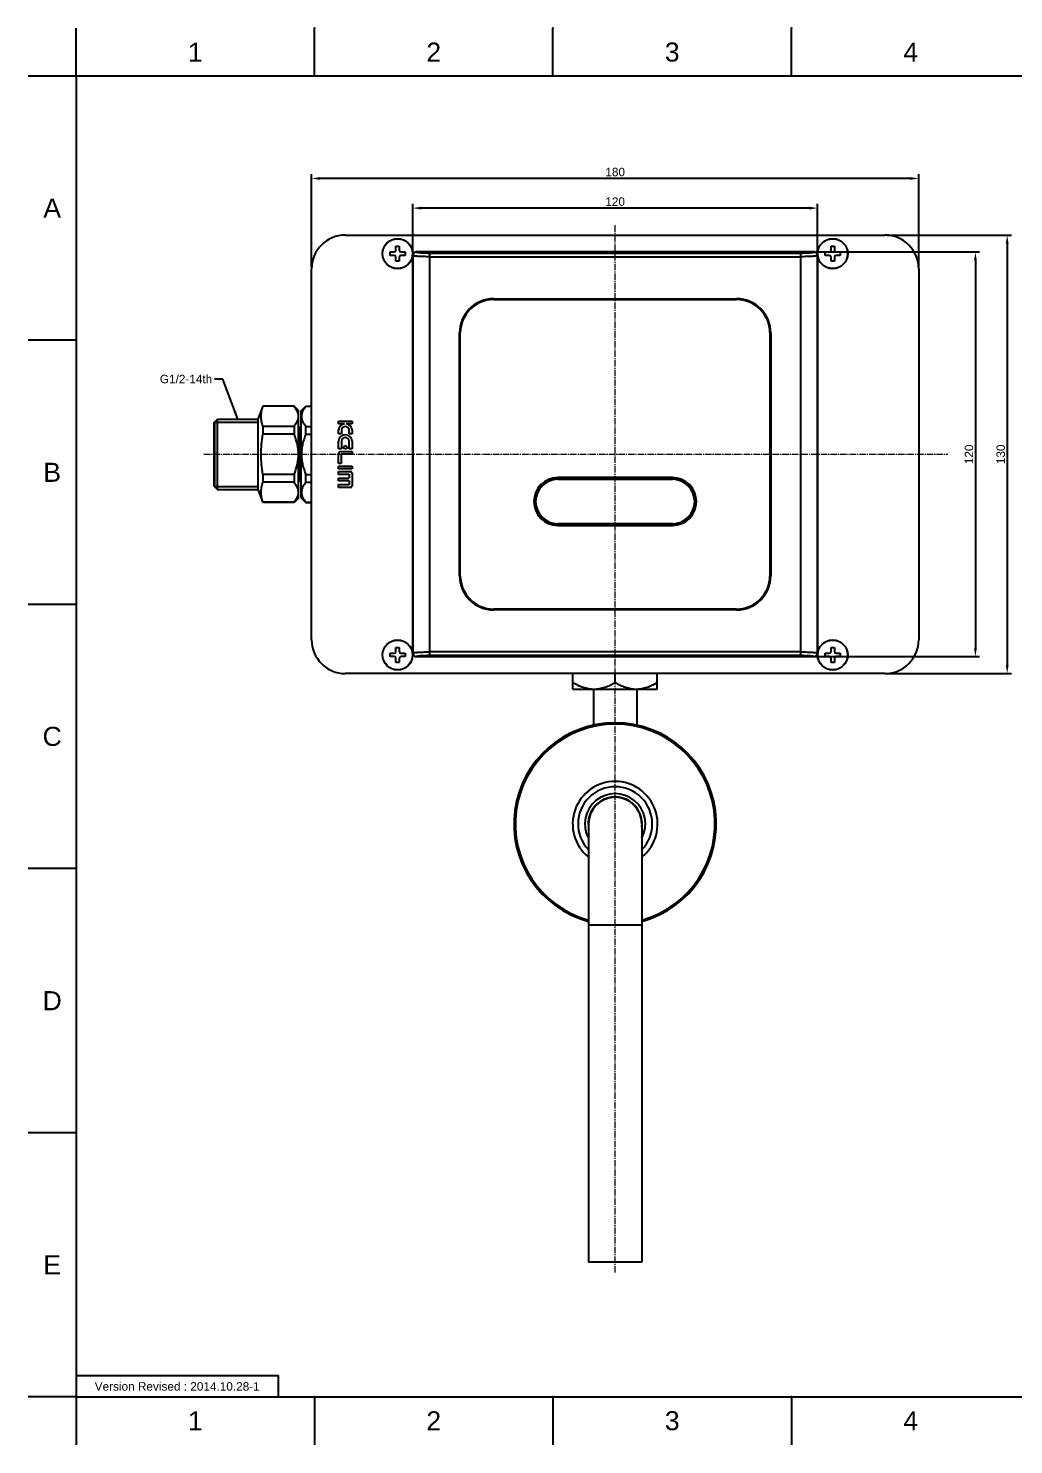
# Model space of a CAD drawing. Header units: millimetres. Extents: x 3440 to 4034, y 651 to 1071.
# Drawn here: x 3440.5 to 3732.6, y 651.4 to 1071.4 of the extents above; entities that cross this region are included whole.
import ezdxf

# ---------------------------------------------------------------- set-up
doc = ezdxf.new("R2010")
doc.units = ezdxf.units.MM
doc.header["$LTSCALE"] = 0.1
doc.linetypes.add('CENTER2', pattern=[28.575, 19.05, -3.175, 3.175, -3.175])
doc.layers.add('Cneter', color=1, linetype='CENTER2', lineweight=13)
for name, color, linetype in [('DIM', 3, 'Continuous'), ('FORM', 7, 'Continuous'), ('MEMBER', 7, 'Continuous'), ('TEXT', 2, 'Continuous')]:
    doc.layers.add(name, color=color, linetype=linetype)
doc.styles.get("Standard").update_dxf_attribs({"font": 'arial.ttf'})
doc.dimstyles.new('ISO-25', dxfattribs={"dimtxt": 2.5, "dimasz": 2.5, "dimexe": 1.25, "dimexo": 0.625, "dimtad": 1, "dimtxsty": 'Standard', "dimcen": 2.5, "dimadec": 0, "dimazin": 0, "dimtfac": 1, "dimtmove": 0, "dimatfit": 3, "dimfxl": 1, "dimarcsym": 0})

# ---------------------------------------------------------------- blocks, each defined once
blk = doc.blocks.new('*D6')
at = {"layer": 'Defpoints', "color": 0, "transparency": 16777216}
for p in [(3524.44, 1026.89), (3524.44, 1000.09), (3704.44, 1000.09)]:
    blk.add_point(p, dxfattribs=at)
at = {"layer": 'DIM', "color": 0, "lineweight": -2, "transparency": 16777216}
for p, q in [((3524.44, 1000.71), (3524.44, 1028.14)), ((3701.94, 1026.89), (3526.94, 1026.89)), ((3704.44, 1000.71), (3704.44, 1028.14))]:
    blk.add_line(p, q, dxfattribs=at)
at = {"layer": 'DIM', "color": 0, "transparency": 16777216}
for points in [[(3526.94, 1027.31), (3526.94, 1026.47), (3524.44, 1026.89)], [(3701.94, 1027.31), (3701.94, 1026.47), (3704.44, 1026.89)]]:
    blk.add_solid(points, dxfattribs=at)
at = {"layer": 'DIM', "color": 0, "transparency": 16777216, "insert": (3614.44, 1028.79), "char_height": 2.5, "attachment_point": 5}
blk.add_mtext('180', dxfattribs=at)
blk = doc.blocks.new('*D7')
at = {"layer": 'Defpoints', "color": 0, "transparency": 16777216}
for p in [(3694.44, 1010.09), (3694.44, 880.09), (3730.67, 880.09)]:
    blk.add_point(p, dxfattribs=at)
at = {"layer": 'DIM', "color": 0, "lineweight": -2, "transparency": 16777216}
for p, q in [((3695.06, 1010.09), (3731.92, 1010.09)), ((3730.67, 1007.59), (3730.67, 882.59)), ((3695.06, 880.09), (3731.92, 880.09))]:
    blk.add_line(p, q, dxfattribs=at)
at = {"layer": 'DIM', "color": 0, "transparency": 16777216}
for points in [[(3730.26, 1007.59), (3731.09, 1007.59), (3730.67, 1010.09)], [(3730.26, 882.59), (3731.09, 882.59), (3730.67, 880.09)]]:
    blk.add_solid(points, dxfattribs=at)
at = {"layer": 'DIM', "color": 0, "transparency": 16777216, "insert": (3728.77, 945.09), "char_height": 2.5, "attachment_point": 5, "rotation": 90}
blk.add_mtext('130', dxfattribs=at)
blk = doc.blocks.new('*D8')
at = {"layer": 'Defpoints', "color": 0, "transparency": 16777216}
for p in [(3673.43, 1005.09), (3673.43, 885.09), (3721.25, 885.09)]:
    blk.add_point(p, dxfattribs=at)
at = {"layer": 'DIM', "color": 0, "lineweight": -2, "transparency": 16777216}
for p, q in [((3674.06, 1005.09), (3722.5, 1005.09)), ((3721.25, 1002.59), (3721.25, 887.59)), ((3674.06, 885.09), (3722.5, 885.09))]:
    blk.add_line(p, q, dxfattribs=at)
at = {"layer": 'DIM', "color": 0, "transparency": 16777216}
for points in [[(3720.84, 1002.59), (3721.67, 1002.59), (3721.25, 1005.09)], [(3720.84, 887.59), (3721.67, 887.59), (3721.25, 885.09)]]:
    blk.add_solid(points, dxfattribs=at)
at = {"layer": 'DIM', "color": 0, "transparency": 16777216, "insert": (3719.35, 945.09), "char_height": 2.5, "attachment_point": 5, "rotation": 90}
blk.add_mtext('120', dxfattribs=at)
blk = doc.blocks.new('*D13')
at = {"layer": 'Defpoints', "color": 0, "transparency": 16777216}
for p in [(3554.44, 1018.1), (3554.44, 945.09), (3674.43, 945.09)]:
    blk.add_point(p, dxfattribs=at)
at = {"layer": 'DIM', "color": 0, "lineweight": -2, "transparency": 16777216}
for p, q in [((3554.44, 945.71), (3554.44, 1019.35)), ((3671.93, 1018.1), (3556.94, 1018.1)), ((3674.43, 945.71), (3674.43, 1019.35))]:
    blk.add_line(p, q, dxfattribs=at)
at = {"layer": 'DIM', "color": 0, "transparency": 16777216}
for points in [[(3556.94, 1018.52), (3556.94, 1017.68), (3554.44, 1018.1)], [(3671.93, 1018.52), (3671.93, 1017.68), (3674.43, 1018.1)]]:
    blk.add_solid(points, dxfattribs=at)
at = {"layer": 'DIM', "color": 0, "transparency": 16777216, "insert": (3614.43, 1020), "char_height": 2.5, "attachment_point": 5}
blk.add_mtext('120', dxfattribs=at)

msp = doc.modelspace()

# ---------------------------------------------------------------- linework, layer by layer
for p, q in [((3454.596, 1057.271), (3454.596, 1071.412)), ((3525.303, 1057.271), (3525.303, 1071.412)), ((3596.01, 1057.271), (3596.01, 1071.412)), ((3666.717, 1057.271), (3666.717, 1071.412)), ((3454.596, 1057.271), (3440.454, 1057.271)), ((4020.252, 1057.271), (3454.596, 1057.271)), ((3454.596, 1057.271), (3454.596, 665.554)), ((3454.596, 978.928), (3440.454, 978.928)), ((3454.596, 900.584), (3440.454, 900.584)), ((3454.596, 822.241), (3440.454, 822.241)), ((3454.596, 743.897), (3440.454, 743.897)), ((3454.596, 665.554), (3440.454, 665.554)), ((3454.596, 665.554), (4020.252, 665.554)), ((3454.596, 665.554), (3454.596, 651.412)), ((3525.303, 665.554), (3525.303, 651.412)), ((3596.01, 665.554), (3596.01, 651.412)), ((3666.717, 665.554), (3666.717, 651.412))]:
    msp.add_line(p, q)
at = {"color": 7, "linetype": 'Continuous'}
for p, q in [((3534.437, 1010.089), (3694.437, 1010.089)), ((3554.437, 886.091), (3554.437, 1004.087)), ((3554.447, 1004.035), (3554.437, 1004.087)), ((3554.447, 1004.035), (3554.447, 886.142)), ((3555.443, 1005.033), (3555.441, 1005.089)), ((3673.433, 1005.089), (3555.441, 1005.089)), ((3559.446, 885.49), (3559.446, 1004.687)), ((3669.427, 1004.687), (3559.446, 1004.687)), ((3669.427, 1004.687), (3669.427, 885.49)), ((3673.433, 1005.089), (3673.431, 1005.033)), ((3674.437, 1004.087), (3674.427, 1004.035)), ((3674.427, 886.142), (3674.427, 1004.035)), ((3674.437, 1004.087), (3674.437, 886.091)), ((3524.437, 890.089), (3524.437, 1000.089)), ((3559.446, 1003.691), (3669.427, 1003.691)), ((3704.437, 1000.089), (3704.437, 890.089)), ((3578.437, 991.189), (3578.437, 991.22)), ((3578.437, 991.22), (3650.437, 991.22)), ((3650.437, 991.22), (3650.437, 991.189)), ((3578.437, 991.189), (3650.437, 991.189)), ((3568.305, 909.089), (3568.305, 981.089)), ((3568.305, 981.089), (3568.337, 981.089)), ((3568.337, 909.089), (3568.337, 981.089)), ((3660.537, 981.089), (3660.537, 909.089)), ((3660.537, 981.089), (3660.568, 981.089)), ((3660.568, 981.089), (3660.568, 909.089)), ((3532.443, 954.166), (3532.443, 954.907)), ((3532.443, 954.907), (3536.431, 954.907)), ((3534.159, 954.166), (3532.443, 954.166)), ((3536.431, 954.166), (3534.716, 954.166)), ((3536.431, 954.907), (3536.431, 954.166)), ((3532.443, 951.13), (3532.443, 952.324)), ((3533.293, 951.13), (3532.443, 951.13)), ((3533.293, 952.266), (3533.293, 951.13)), ((3535.581, 951.13), (3535.581, 952.266)), ((3536.431, 951.13), (3535.581, 951.13)), ((3536.431, 952.324), (3536.431, 951.13)), ((3532.443, 946.672), (3532.443, 949.037)), ((3533.293, 946.672), (3532.443, 946.672)), ((3532.443, 942.371), (3532.443, 945.228)), ((3533.134, 945.92), (3536.431, 945.92)), ((3533.234, 945.119), (3533.234, 942.371)), ((3536.431, 945.119), (3533.234, 945.119)), ((3533.293, 949.009), (3533.293, 946.672)), ((3535.581, 946.672), (3535.581, 949.009)), ((3536.431, 946.672), (3535.581, 946.672)), ((3536.431, 949.037), (3536.431, 946.672)), ((3536.431, 945.92), (3536.431, 945.119)), ((3533.234, 942.371), (3532.443, 942.371)), ((3532.443, 940.801), (3532.443, 941.542)), ((3532.443, 941.542), (3536.431, 941.542)), ((3536.431, 940.801), (3532.443, 940.801)), ((3536.431, 941.542), (3536.431, 940.801)), ((3532.443, 939.125), (3532.443, 939.964)), ((3532.443, 939.964), (3535.97, 939.964)), ((3535.472, 939.125), (3532.443, 939.125)), ((3532.443, 937.217), (3532.443, 938.057)), ((3532.443, 938.057), (3535.472, 938.057)), ((3535.472, 937.217), (3532.443, 937.217)), ((3535.657, 938.241), (3535.657, 938.94)), ((3535.657, 936.294), (3535.657, 937.032)), ((3536.431, 939.503), (3536.431, 935.731)), ((3597.437, 937.677), (3597.437, 937.989)), ((3597.437, 937.989), (3631.437, 937.989)), ((3631.437, 937.977), (3597.437, 937.977)), ((3597.437, 937.677), (3631.437, 937.677)), ((3631.437, 937.989), (3631.437, 937.677)), ((3532.443, 935.271), (3532.443, 936.11)), ((3532.443, 936.11), (3535.472, 936.11)), ((3535.97, 935.271), (3532.443, 935.271)), ((3597.437, 924.189), (3597.437, 924.501)), ((3631.437, 924.501), (3597.437, 924.501)), ((3597.437, 924.201), (3631.437, 924.201)), ((3631.437, 924.189), (3597.437, 924.189)), ((3631.437, 924.501), (3631.437, 924.189)), ((3568.337, 909.089), (3568.305, 909.089)), ((3660.568, 909.089), (3660.537, 909.089)), ((3578.437, 898.957), (3578.437, 898.989)), ((3650.437, 898.989), (3578.437, 898.989)), ((3650.437, 898.957), (3578.437, 898.957)), ((3650.437, 898.989), (3650.437, 898.957)), ((3669.427, 886.486), (3559.446, 886.486)), ((3554.437, 886.091), (3554.447, 886.142)), ((3555.441, 885.089), (3555.443, 885.145)), ((3555.441, 885.089), (3673.433, 885.089)), ((3559.446, 885.49), (3669.427, 885.49)), ((3673.431, 885.145), (3673.433, 885.089)), ((3674.427, 886.142), (3674.437, 886.091)), ((3694.437, 880.089), (3534.437, 880.089))]:
    msp.add_line(p, q, dxfattribs=at)
msp.add_circle((3534.452, 947.139), 0.461, dxfattribs=at)
for centre, radius, start, end in [((3534.437, 1000.089), 10, 90, 180), ((3694.437, 1000.089), 10, 0, 90), ((3578.437, 981.089), 10.131, 90, 180), ((3650.437, 981.089), 10.131, 0, 90), ((3578.437, 981.089), 10.1, 90, 180), ((3650.437, 981.089), 10.1, 0, 90), ((3534.44, 952.184), 2.002, 98.05857, 175.97307), ((3534.436, 952.186), 2, 3.97404, 81.95414), ((3534.438, 948.898), 2, 90.00491, 176.01102), ((3534.437, 952.186), 1.146, 4.03009, 175.96995), ((3534.437, 948.93), 1.146, 3.95309, 176.04696), ((3534.438, 948.899), 1.998, 3.93663, 90.01288), ((3535.97, 939.499), 0.465, 45.55527, 90.00918), ((3597.437, 931.089), 6.9, 90, 270), ((3597.437, 931.089), 6.888, 90, 270), ((3597.437, 931.089), 6.588, 90, 270), ((3631.437, 931.089), 6.9, 270, 90), ((3631.437, 931.089), 6.888, 270, 90), ((3631.437, 931.089), 6.588, 270, 90), ((3578.437, 909.089), 10.131, 180, 270), ((3578.437, 909.089), 10.1, 180, 270), ((3650.437, 909.089), 10.131, 270, 0), ((3650.437, 909.089), 10.1, 270, 0), ((3534.437, 890.089), 10, 180, 270), ((3694.437, 890.089), 10, 270, 0)]:
    msp.add_arc(centre, radius, start, end, dxfattribs=at)
for centre, major_axis, start_param, end_param in [((3555.437, 1004.085), (0.196, -0.985), 2.9454252, 4.5147005), ((3673.437, 1004.085), (0.196, 0.985), -1.3731078, 0.1961674), ((3555.437, 886.093), (-0.196, -0.985), -1.3731078, 0.1961674), ((3673.437, 886.093), (-0.196, 0.985), 2.9454252, 4.5147005)]:
    msp.add_ellipse(centre, major_axis=major_axis, ratio=0.9960441, start_param=start_param, end_param=end_param, dxfattribs=at)
for points, knots in [([(3555.447, 1005.031), (3555.322, 1005.031), (3555.06, 1004.981), (3554.721, 1004.759), (3554.498, 1004.421), (3554.447, 1004.16), (3554.447, 1004.035)], [0, 0, 0, 0, 0.2404837, 0.5005961, 0.7603321, 1, 1, 1, 1]), ([(3559.446, 1003.691), (3559.125, 1003.691), (3558.494, 1003.696), (3557.577, 1003.715), (3556.73, 1003.745), (3555.986, 1003.786), (3555.444, 1003.829), (3555.082, 1003.87), (3554.87, 1003.9), (3554.701, 1003.93), (3554.573, 1003.962), (3554.492, 1003.991), (3554.451, 1004.02), (3554.447, 1004.035)], [0, 0, 0, 0, 0.1917122, 0.3759351, 0.5462844, 0.6963724, 0.8199056, 0.8704496, 0.9130533, 0.9474279, 0.9733176, 0.9906181, 1, 1, 1, 1]), ([(3559.446, 1004.687), (3559.188, 1004.687), (3558.681, 1004.692), (3557.945, 1004.711), (3557.265, 1004.742), (3556.669, 1004.783), (3556.177, 1004.832), (3555.842, 1004.882), (3555.641, 1004.928), (3555.541, 1004.96), (3555.476, 1004.99), (3555.446, 1005.019), (3555.443, 1005.033)], [0, 0, 0, 0, 0.1914841, 0.375855, 0.5459073, 0.6954566, 0.8189258, 0.9118532, 0.9460372, 0.9718732, 0.9894966, 1, 1, 1, 1]), ([(3673.431, 1005.033), (3673.428, 1005.019), (3673.398, 1004.99), (3673.333, 1004.96), (3673.232, 1004.928), (3673.031, 1004.882), (3672.696, 1004.832), (3672.205, 1004.783), (3671.609, 1004.742), (3670.929, 1004.711), (3670.193, 1004.692), (3669.686, 1004.687), (3669.427, 1004.687)], [0, 0, 0, 0, 0.0105033, 0.0281267, 0.0539626, 0.0881463, 0.1810737, 0.3045433, 0.4540932, 0.6241459, 0.8085165, 1, 1, 1, 1]), ([(3674.427, 1004.035), (3674.423, 1004.02), (3674.381, 1003.991), (3674.301, 1003.962), (3674.173, 1003.93), (3674.004, 1003.9), (3673.792, 1003.87), (3673.43, 1003.829), (3672.888, 1003.786), (3672.144, 1003.745), (3671.297, 1003.715), (3670.38, 1003.696), (3669.749, 1003.691), (3669.427, 1003.691)], [0, 0, 0, 0, 0.0093819, 0.0266824, 0.0525721, 0.0869467, 0.1295504, 0.1800944, 0.3036276, 0.4537156, 0.6240649, 0.8082878, 1, 1, 1, 1]), ([(3674.427, 1004.035), (3674.426, 1004.16), (3674.376, 1004.421), (3674.153, 1004.759), (3673.814, 1004.981), (3673.552, 1005.031), (3673.427, 1005.031)], [0, 0, 0, 0, 0.2396679, 0.4994039, 0.7595163, 1, 1, 1, 1]), ([(3554.447, 886.143), (3554.451, 886.158), (3554.492, 886.187), (3554.573, 886.216), (3554.701, 886.248), (3554.87, 886.278), (3555.082, 886.308), (3555.444, 886.348), (3555.986, 886.392), (3556.73, 886.433), (3557.577, 886.463), (3558.494, 886.482), (3559.125, 886.486), (3559.446, 886.486)], [0, 0, 0, 0, 0.0093819, 0.0266824, 0.0525721, 0.0869467, 0.1295504, 0.1800944, 0.3036276, 0.4537156, 0.6240649, 0.8082878, 1, 1, 1, 1]), ([(3669.427, 886.486), (3669.749, 886.486), (3670.38, 886.482), (3671.297, 886.463), (3672.144, 886.433), (3672.888, 886.392), (3673.43, 886.348), (3673.792, 886.308), (3674.004, 886.278), (3674.173, 886.248), (3674.301, 886.216), (3674.381, 886.187), (3674.423, 886.158), (3674.427, 886.143)], [0, 0, 0, 0, 0.1917122, 0.3759351, 0.5462844, 0.6963724, 0.8199056, 0.8704496, 0.9130533, 0.9474279, 0.9733176, 0.9906181, 1, 1, 1, 1]), ([(3554.447, 886.142), (3554.447, 886.018), (3554.498, 885.756), (3554.721, 885.419), (3555.06, 885.196), (3555.322, 885.146), (3555.447, 885.146)], [0, 0, 0, 0, 0.2396679, 0.4994039, 0.7595163, 1, 1, 1, 1]), ([(3555.443, 885.145), (3555.446, 885.159), (3555.476, 885.188), (3555.541, 885.218), (3555.641, 885.25), (3555.842, 885.295), (3556.177, 885.345), (3556.669, 885.395), (3557.265, 885.436), (3557.945, 885.467), (3558.681, 885.486), (3559.188, 885.49), (3559.446, 885.49)], [0, 0, 0, 0, 0.0105033, 0.0281267, 0.0539626, 0.0881463, 0.1810737, 0.3045433, 0.4540932, 0.6241459, 0.8085165, 1, 1, 1, 1]), ([(3669.427, 885.49), (3669.686, 885.49), (3670.193, 885.486), (3670.929, 885.467), (3671.609, 885.436), (3672.205, 885.395), (3672.696, 885.345), (3673.031, 885.295), (3673.232, 885.25), (3673.333, 885.218), (3673.398, 885.188), (3673.428, 885.159), (3673.431, 885.145)], [0, 0, 0, 0, 0.1914841, 0.375855, 0.5459073, 0.6954566, 0.8189258, 0.9118532, 0.9460372, 0.9718732, 0.9894966, 1, 1, 1, 1]), ([(3673.427, 885.146), (3673.552, 885.146), (3673.814, 885.196), (3674.153, 885.419), (3674.376, 885.756), (3674.426, 886.018), (3674.427, 886.142)], [0, 0, 0, 0, 0.2404837, 0.5005961, 0.7603321, 1, 1, 1, 1])]:
    msp.add_open_spline(points, degree=3, knots=knots, dxfattribs=at)
for points in [[(3532.646, 945.717), (3532.517, 945.587), (3532.443, 945.413), (3532.443, 945.228)], [(3533.134, 945.92), (3532.952, 945.92), (3532.776, 945.848), (3532.646, 945.717)], [(3535.472, 939.125), (3535.52, 939.125), (3535.568, 939.105), (3535.602, 939.07)], [(3535.602, 938.11), (3535.568, 938.077), (3535.52, 938.057), (3535.472, 938.057)], [(3535.472, 937.217), (3535.52, 937.217), (3535.568, 937.198), (3535.602, 937.162)], [(3535.602, 939.07), (3535.637, 939.036), (3535.657, 938.989), (3535.657, 938.94)], [(3535.657, 938.241), (3535.657, 938.192), (3535.637, 938.145), (3535.602, 938.11)], [(3535.602, 937.162), (3535.637, 937.127), (3535.657, 937.082), (3535.657, 937.032)], [(3536.431, 939.503), (3536.431, 939.627), (3536.383, 939.742), (3536.296, 939.831)], [(3535.602, 936.165), (3535.568, 936.13), (3535.52, 936.11), (3535.472, 936.11)], [(3535.657, 936.294), (3535.657, 936.244), (3535.637, 936.198), (3535.602, 936.165)], [(3535.97, 935.271), (3536.093, 935.271), (3536.209, 935.319), (3536.296, 935.406)], [(3536.296, 935.406), (3536.383, 935.492), (3536.431, 935.609), (3536.431, 935.731)]]:
    msp.add_open_spline(points, degree=3, dxfattribs=at)
for p in [(3525.303, 1071.412), (3596.01, 1071.412), (3666.717, 1071.412), (3525.303, 665.554), (3596.01, 665.554), (3666.717, 665.554)]:
    msp.add_point(p)
at = {"layer": 'Cneter'}
for p, q in [((3614.437, 702.489), (3614.437, 1013.089)), ((3492.537, 945.089), (3713.082, 945.089))]:
    msp.add_line(p, q, dxfattribs=at)
at = {"layer": 'FORM'}
msp.add_lwpolyline([(3454.596, 665.554), (3514.596, 665.554), (3514.596, 671.804), (3454.596, 671.804)], close=True, dxfattribs=at)
at = {"layer": 'MEMBER', "color": 7, "linetype": 'Continuous'}
for p, q in [((3547.737, 1004.089), (3547.737, 1005.089)), ((3547.737, 1005.089), (3548.937, 1005.089)), ((3548.937, 1004.089), (3547.737, 1004.089)), ((3549.437, 1005.589), (3549.437, 1006.789)), ((3549.437, 1006.789), (3550.437, 1006.789)), ((3550.437, 1006.789), (3550.437, 1005.589)), ((3550.937, 1005.089), (3552.137, 1005.089)), ((3552.137, 1004.089), (3550.937, 1004.089)), ((3552.137, 1005.089), (3552.137, 1004.089)), ((3676.737, 1004.089), (3676.737, 1005.089)), ((3676.737, 1005.089), (3677.937, 1005.089)), ((3677.937, 1004.089), (3676.737, 1004.089)), ((3678.437, 1005.589), (3678.437, 1006.789)), ((3678.437, 1006.789), (3679.437, 1006.789)), ((3679.437, 1006.789), (3679.437, 1005.589)), ((3679.937, 1005.089), (3681.137, 1005.089)), ((3681.137, 1004.089), (3679.937, 1004.089)), ((3681.137, 1005.089), (3681.137, 1004.089)), ((3549.437, 1002.389), (3549.437, 1003.589)), ((3550.437, 1002.389), (3549.437, 1002.389)), ((3550.437, 1003.589), (3550.437, 1002.389)), ((3678.437, 1002.389), (3678.437, 1003.589)), ((3679.437, 1002.389), (3678.437, 1002.389)), ((3679.437, 1003.589), (3679.437, 1002.389)), ((3578.437, 990.989), (3650.437, 990.989)), ((3568.537, 909.089), (3568.537, 981.089)), ((3660.337, 981.089), (3660.337, 909.089)), ((3509.956, 959.389), (3508.537, 955.489)), ((3509.956, 959.389), (3509.956, 959.326)), ((3519.237, 959.389), (3509.956, 959.389)), ((3519.237, 959.326), (3509.956, 959.326)), ((3519.237, 959.326), (3519.237, 959.389)), ((3520.537, 958.089), (3519.237, 959.389)), ((3520.537, 932.089), (3520.537, 958.088)), ((3521.237, 957.889), (3522.737, 959.389)), ((3521.237, 957.889), (3521.237, 932.289)), ((3522.737, 959.326), (3522.737, 959.389)), ((3522.737, 959.389), (3524.437, 959.389)), ((3522.737, 959.326), (3524.437, 959.326)), ((3495.537, 954.489), (3496.537, 955.489)), ((3495.537, 935.689), (3495.537, 954.489)), ((3495.637, 954.589), (3495.637, 935.589)), ((3496.537, 934.689), (3496.537, 955.489)), ((3496.537, 955.489), (3508.537, 955.489)), ((3508.537, 955.489), (3508.537, 934.689)), ((3509.956, 953.368), (3509.956, 951.046)), ((3519.237, 953.368), (3509.956, 953.368)), ((3519.237, 951.046), (3509.956, 951.046)), ((3519.237, 953.368), (3519.237, 951.046)), ((3520.537, 952.889), (3520.737, 953.089)), ((3520.737, 937.089), (3520.737, 953.089)), ((3521.237, 953.089), (3520.737, 953.089)), ((3522.737, 951.046), (3522.737, 953.368)), ((3522.737, 953.368), (3524.437, 953.368)), ((3522.737, 951.046), (3524.437, 951.046)), ((3509.956, 939.131), (3509.956, 936.809)), ((3519.237, 939.131), (3509.956, 939.131)), ((3519.237, 936.809), (3509.956, 936.809)), ((3519.237, 939.131), (3519.237, 936.809)), ((3520.537, 937.289), (3520.737, 937.089)), ((3521.237, 937.089), (3520.737, 937.089)), ((3522.737, 936.809), (3522.737, 939.131)), ((3522.737, 939.131), (3524.437, 939.131)), ((3522.737, 936.809), (3524.437, 936.809)), ((3631.437, 938.189), (3597.437, 938.189)), ((3495.537, 935.689), (3496.537, 934.689)), ((3496.537, 934.689), (3508.537, 934.689)), ((3508.537, 934.689), (3509.956, 930.789)), ((3509.956, 930.852), (3509.956, 930.789)), ((3519.237, 930.852), (3509.956, 930.852)), ((3519.237, 930.789), (3509.956, 930.789)), ((3520.537, 932.089), (3519.237, 930.789)), ((3519.237, 930.789), (3519.237, 930.852)), ((3521.237, 932.289), (3522.737, 930.789)), ((3522.737, 930.789), (3522.737, 930.852)), ((3522.737, 930.852), (3524.437, 930.852)), ((3522.737, 930.789), (3524.437, 930.789)), ((3597.437, 923.989), (3631.437, 923.989)), ((3650.437, 899.189), (3578.437, 899.189)), ((3549.437, 886.589), (3549.437, 887.789)), ((3549.437, 887.789), (3550.437, 887.789)), ((3550.437, 887.789), (3550.437, 886.589)), ((3678.437, 887.789), (3679.437, 887.789)), ((3678.437, 886.589), (3678.437, 887.789)), ((3679.437, 887.789), (3679.437, 886.589)), ((3547.737, 885.089), (3547.737, 886.089)), ((3547.737, 886.089), (3548.937, 886.089)), ((3548.937, 885.089), (3547.737, 885.089)), ((3549.437, 883.389), (3549.437, 884.589)), ((3550.437, 883.389), (3549.437, 883.389)), ((3550.437, 884.589), (3550.437, 883.389)), ((3550.937, 886.089), (3552.137, 886.089)), ((3552.137, 885.089), (3550.937, 885.089)), ((3552.137, 886.089), (3552.137, 885.089)), ((3676.737, 886.089), (3677.937, 886.089)), ((3676.737, 885.089), (3676.737, 886.089)), ((3677.937, 885.089), (3676.737, 885.089)), ((3678.437, 883.389), (3678.437, 884.589)), ((3679.437, 883.389), (3678.437, 883.389)), ((3679.437, 884.589), (3679.437, 883.389)), ((3679.937, 886.089), (3681.137, 886.089)), ((3681.137, 885.089), (3679.937, 885.089)), ((3681.137, 886.089), (3681.137, 885.089)), ((3601.937, 875.489), (3601.937, 880.089)), ((3614.437, 877.423), (3614.437, 880.089)), ((3626.937, 875.489), (3626.937, 880.089)), ((3601.937, 875.489), (3626.937, 875.489)), ((3608.037, 875.489), (3608.037, 864.72)), ((3620.837, 875.489), (3620.837, 864.72)), ((3606.537, 835.489), (3606.537, 705.489)), ((3622.337, 835.489), (3622.337, 705.489)), ((3622.337, 805.489), (3606.537, 805.489)), ((3622.337, 705.489), (3606.537, 705.489))]:
    msp.add_line(p, q, dxfattribs=at)
at = {"layer": 'MEMBER', "color": 2, "linetype": 'Continuous'}
for p, q in [((3495.637, 954.589), (3508.537, 954.589)), ((3495.637, 935.589), (3508.537, 935.589))]:
    msp.add_line(p, q, dxfattribs=at)
at = {"layer": 'MEMBER', "color": 7, "linetype": 'Continuous'}
for centre, radius in [((3549.937, 1004.589), 4.459), ((3549.937, 1004.589), 4.43), ((3678.937, 1004.589), 4.459), ((3678.937, 1004.589), 4.43), ((3549.937, 885.589), 4.459), ((3549.937, 885.589), 4.43), ((3678.937, 885.589), 4.459), ((3678.937, 885.589), 4.43)]:
    msp.add_circle(centre, radius, dxfattribs=at)
for centre, radius, start, end in [((3548.937, 1005.589), 0.5, 270, 0), ((3548.937, 1003.589), 0.5, 0, 90), ((3550.937, 1005.589), 0.5, 180, 270), ((3550.937, 1003.589), 0.5, 90, 180), ((3677.937, 1005.589), 0.5, 270, 0), ((3677.937, 1003.589), 0.5, 0, 90), ((3679.937, 1005.589), 0.5, 180, 270), ((3679.937, 1003.589), 0.5, 90, 180), ((3578.437, 981.089), 9.9, 90, 180), ((3650.437, 981.089), 9.9, 0, 90), ((3597.437, 931.089), 7.1, 90, 270), ((3631.437, 931.089), 7.1, 270, 90), ((3578.437, 909.089), 9.9, 180, 270), ((3650.437, 909.089), 9.9, 270, 0), ((3548.937, 886.589), 0.5, 270, 0), ((3550.937, 886.589), 0.5, 180, 270), ((3677.937, 886.589), 0.5, 270, 0), ((3679.937, 886.589), 0.5, 180, 270), ((3548.937, 884.589), 0.5, 0, 90), ((3550.937, 884.589), 0.5, 90, 180), ((3677.937, 884.589), 0.5, 0, 90), ((3679.937, 884.589), 0.5, 90, 180), ((3614.437, 835.489), 30, 285.28387, 254.71614), ((3614.437, 835.489), 29.588, 285.49919, 254.50082), ((3614.437, 835.489), 12.6, 308.89185, 231.10815), ((3614.437, 835.489), 11.013, 315.97337, 224.02663), ((3614.437, 835.489), 8.98, 332.1269, 207.87309), ((3614.437, 835.489), 7.98, 354.13044, 185.86956), ((3614.437, 835.489), 7.9, 0, 180)]:
    msp.add_arc(centre, radius, start, end, dxfattribs=at)
for points, knots in [([(3509.956, 953.368), (3509.809, 953.855), (3509.57, 954.838), (3509.44, 956.347), (3509.57, 957.856), (3509.809, 958.839), (3509.956, 959.326)], [0, 0, 0, 0, 0.2522015, 0.5, 0.7477985, 1, 1, 1, 1]), ([(3520.537, 956.347), (3520.537, 956.604), (3520.473, 957.129), (3520.201, 957.893), (3519.78, 958.632), (3519.428, 959.096), (3519.237, 959.326)], [0, 0, 0, 0, 0.23266, 0.4740112, 0.7293383, 1, 1, 1, 1]), ([(3522.737, 959.326), (3522.546, 959.096), (3522.194, 958.632), (3521.773, 957.893), (3521.501, 957.129), (3521.406, 956.347), (3521.501, 955.565), (3521.773, 954.801), (3522.194, 954.062), (3522.546, 953.598), (3522.737, 953.368)], [0, 0, 0, 0, 0.1353182, 0.2629869, 0.3836598, 0.5000001, 0.6163404, 0.7370133, 0.8646819, 1, 1, 1, 1]), ([(3519.237, 953.368), (3519.428, 953.598), (3519.78, 954.062), (3520.201, 954.801), (3520.473, 955.565), (3520.537, 956.09), (3520.537, 956.347)], [0, 0, 0, 0, 0.2706388, 0.5259648, 0.7673365, 1, 1, 1, 1]), ([(3509.956, 939.131), (3509.807, 940.117), (3509.568, 942.098), (3509.441, 945.089), (3509.568, 948.08), (3509.807, 950.061), (3509.956, 951.046)], [0, 0, 0, 0, 0.2500052, 0.5, 0.7499948, 1, 1, 1, 1]), ([(3520.537, 945.089), (3520.537, 945.6), (3520.476, 946.624), (3520.123, 948.641), (3519.63, 950.103), (3519.237, 951.046)], [0, 0, 0, 0, 0.2501017, 0.5002067, 1, 1, 1, 1]), ([(3522.737, 951.046), (3522.344, 950.103), (3521.851, 948.641), (3521.498, 946.624), (3521.406, 945.089), (3521.498, 943.554), (3521.851, 941.537), (3522.344, 940.075), (3522.737, 939.131)], [0, 0, 0, 0, 0.2498906, 0.3749397, 0.5000001, 0.6250605, 0.7501095, 1, 1, 1, 1]), ([(3519.237, 939.131), (3519.63, 940.075), (3520.123, 941.537), (3520.476, 943.554), (3520.537, 944.578), (3520.537, 945.089)], [0, 0, 0, 0, 0.4997707, 0.7498978, 1, 1, 1, 1]), ([(3509.956, 930.852), (3509.809, 931.338), (3509.57, 932.321), (3509.44, 933.83), (3509.57, 935.34), (3509.809, 936.323), (3509.956, 936.809)], [0, 0, 0, 0, 0.2522015, 0.5, 0.7477985, 1, 1, 1, 1]), ([(3520.537, 933.83), (3520.537, 934.087), (3520.473, 934.613), (3520.201, 935.376), (3519.78, 936.115), (3519.428, 936.579), (3519.237, 936.809)], [0, 0, 0, 0, 0.23266, 0.4740112, 0.7293383, 1, 1, 1, 1]), ([(3522.737, 936.809), (3522.546, 936.58), (3522.194, 936.115), (3521.773, 935.376), (3521.501, 934.613), (3521.406, 933.83), (3521.501, 933.048), (3521.773, 932.285), (3522.194, 931.546), (3522.546, 931.081), (3522.737, 930.852)], [0, 0, 0, 0, 0.1353182, 0.2629869, 0.3836598, 0.5000001, 0.6163404, 0.7370133, 0.8646819, 1, 1, 1, 1]), ([(3519.237, 930.852), (3519.428, 931.081), (3519.78, 931.545), (3520.201, 932.285), (3520.473, 933.048), (3520.537, 933.574), (3520.537, 933.83)], [0, 0, 0, 0, 0.2706388, 0.5259648, 0.7673365, 1, 1, 1, 1]), ([(3601.937, 877.423), (3602.421, 877.143), (3603.406, 876.622), (3604.949, 875.997), (3606.548, 875.586), (3607.643, 875.489), (3608.187, 875.489)], [0, 0, 0, 0, 0.2535905, 0.5046222, 0.7531316, 1, 1, 1, 1]), ([(3608.187, 875.489), (3608.731, 875.489), (3609.826, 875.586), (3611.425, 875.997), (3612.968, 876.622), (3613.953, 877.143), (3614.437, 877.423)], [0, 0, 0, 0, 0.2468686, 0.4953779, 0.7464095, 1, 1, 1, 1]), ([(3614.437, 877.423), (3614.921, 877.143), (3615.906, 876.622), (3617.449, 875.997), (3619.048, 875.586), (3620.143, 875.489), (3620.687, 875.489)], [0, 0, 0, 0, 0.2535905, 0.5046222, 0.7531316, 1, 1, 1, 1]), ([(3620.687, 875.489), (3621.231, 875.489), (3622.326, 875.586), (3623.925, 875.997), (3625.468, 876.622), (3626.453, 877.143), (3626.937, 877.423)], [0, 0, 0, 0, 0.2468686, 0.4953779, 0.7464095, 1, 1, 1, 1])]:
    msp.add_open_spline(points, degree=3, knots=knots, dxfattribs=at)

# ---------------------------------------------------------------- texts
at = {"char_height": 5.657, "attachment_point": 5}
for s, width, insert in [('1', 50, (3489.949, 1064.342)), ('2', 50, (3560.656, 1064.342)), ('3', 50, (3631.363, 1064.342)), ('4', 50, (3702.07, 1064.342)), ('A', 10, (3447.525, 1018.099)), ('B', 10, (3447.525, 939.756)), ('C', 10, (3447.525, 861.412)), ('D', 10, (3447.525, 783.069)), ('E', 10, (3447.525, 704.726)), ('1', 50, (3489.949, 658.483)), ('2', 50, (3560.656, 658.483)), ('3', 50, (3631.363, 658.483)), ('4', 50, (3702.07, 658.483))]:
    msp.add_mtext_dynamic_manual_height_columns(s, width=width, gutter_width=12.5, heights=[0], dxfattribs=dict(at, insert=insert))
at = {"layer": 'DIM', "insert": (3494.98, 966.129), "char_height": 2.5, "attachment_point": 9}
msp.add_mtext('G1/2-14th', dxfattribs=at)
at = {"layer": 'TEXT', "insert": (3484.596, 668.679), "char_height": 2.5, "attachment_point": 5}
msp.add_mtext_dynamic_manual_height_columns('Version Revised : 2014.10.28-1', width=60, gutter_width=12.5, heights=[0], dxfattribs=at)

# ---------------------------------------------------------------- dimensions: what is measured, and where the dimension line sits
at = {"layer": 'DIM'}
dim = msp.add_linear_dim(base=(3524.437, 1026.891), p1=(3704.437, 1000.089), p2=(3524.437, 1000.089), dimstyle='ISO-25', dxfattribs=at)
dim.commit()
dim.dimension.update_dxf_attribs({"geometry": '*D6', "text_midpoint": (3614.437, 1028.792)})
dim = msp.add_linear_dim(base=(3554.437, 1018.099), p1=(3674.427, 945.089), p2=(3554.437, 945.089), dimstyle='ISO-25', override={"dimdec": 0}, dxfattribs=at)
dim.commit()
dim.dimension.update_dxf_attribs({"geometry": '*D13', "text_midpoint": (3614.432, 1020.001)})
for base, p1, p2, picture, middle in [((3730.675, 880.089), (3694.437, 1010.089), (3694.437, 880.089), '*D7', (3728.773, 945.089)), ((3721.253, 885.089), (3673.433, 1005.089), (3673.433, 885.089), '*D8', (3719.351, 945.089))]:
    dim = msp.add_linear_dim(base=base, p1=p1, p2=p2, angle=90, dimstyle='ISO-25', dxfattribs=at)
    dim.commit()
    dim.dimension.update_dxf_attribs({"geometry": picture, "text_midpoint": middle})

# ---------------------------------------------------------------- leaders
at = {"layer": 'DIM', "annotation_type": 0, "has_hookline": 1, "hookline_direction": 1, "text_width": 15.109}
msp.add_leader([(3502.537, 955.489), (3498.105, 967.379), (3495.605, 967.379)], dimstyle='ISO-25', override={"dimgap": 0.625, "dimtad": 0}, dxfattribs=at)

doc.saveas('drawing.dxf')
